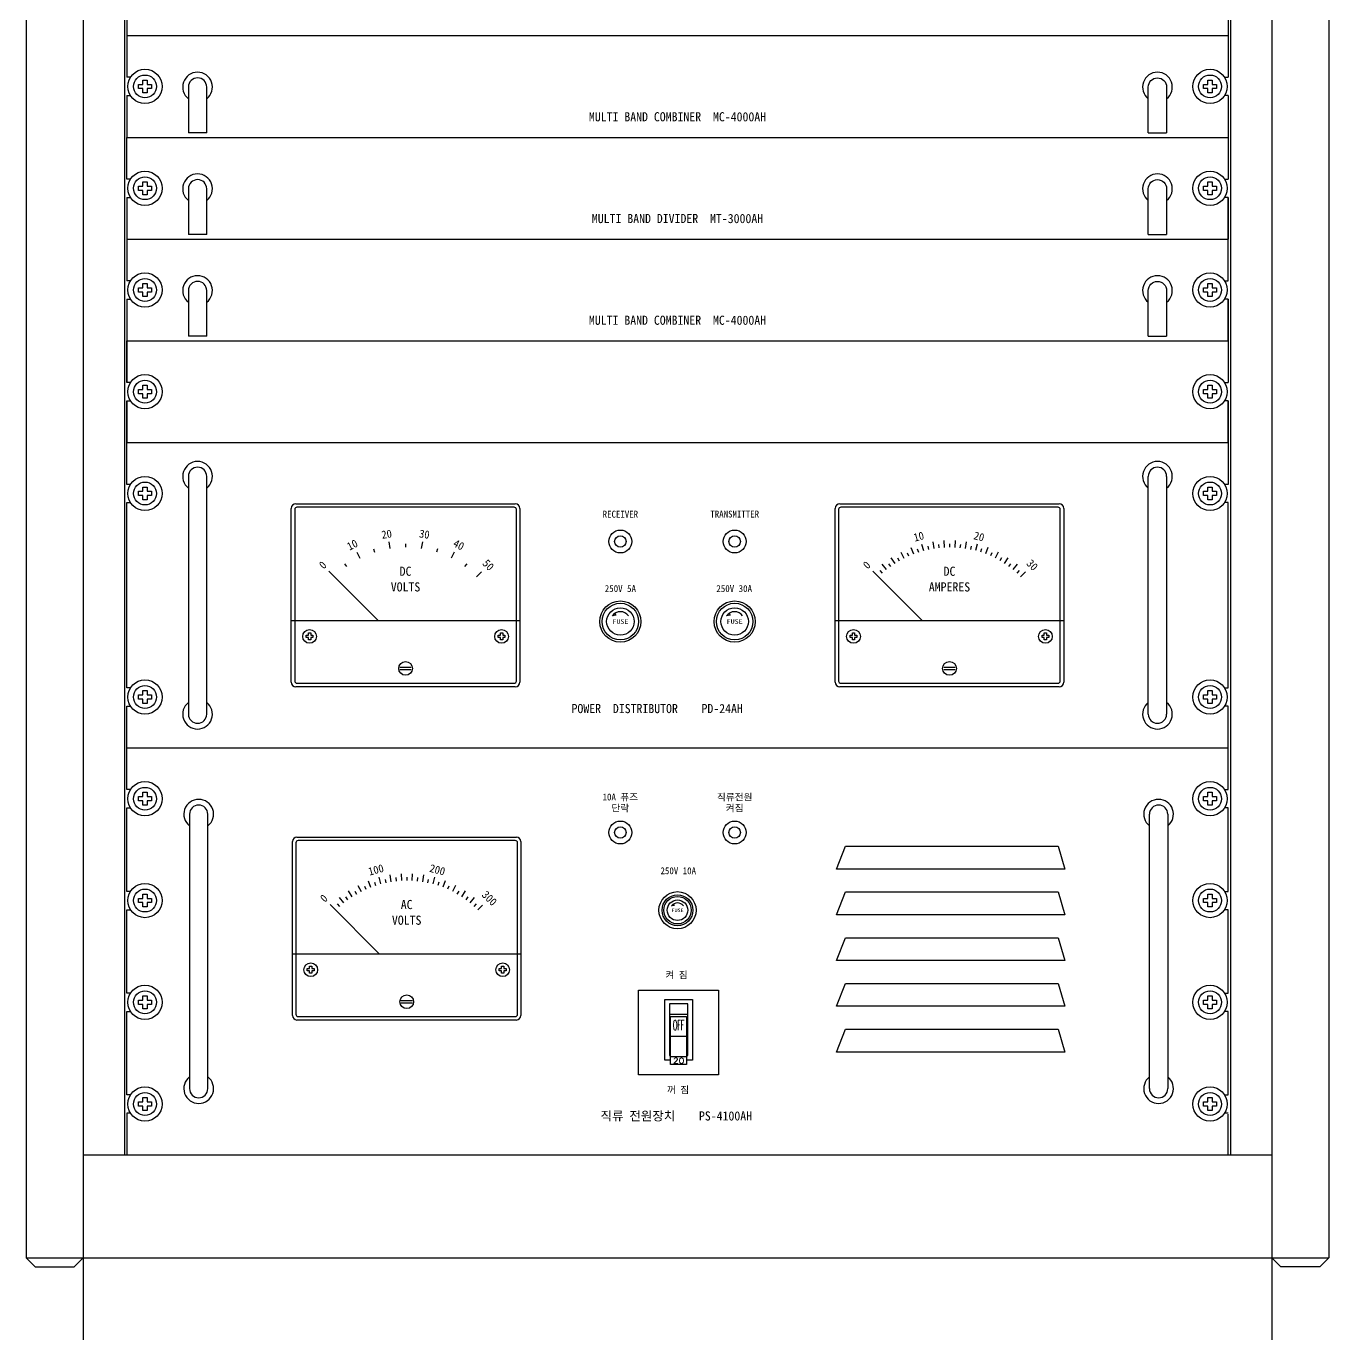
# Model space of a CAD drawing. Header units: millimetres. Extents: x 0 to 2521, y -5 to 594.
# Drawn here: x 958.21 to 981.01, y 386.14 to 409.01 of the extents above; entities that cross this region are included whole.
import ezdxf
from ezdxf.enums import TextEntityAlignment as Align

# ---------------------------------------------------------------- set-up
doc = ezdxf.new("R2010")
doc.units = ezdxf.units.MM
doc.header["$LTSCALE"] = 10
doc.styles.add('SIMPLEX', font='simplex')
doc.styles.add('굴림체', font='GulimChe.ttf')

# ---------------------------------------------------------------- blocks, each defined once
blk = doc.blocks.new('BC', base_point=(291.5, 296))
at = {"color": 7}
for p, q in [((274, 277.5), (274, 314.5)), ((274, 314.5), (309, 314.5)), ((285.5, 284), (285.5, 310.5)), ((285.5, 310.5), (297.5, 310.5)), ((297.5, 310.5), (297.5, 284)), ((309, 314.5), (309, 277.5)), ((295.5, 308.5), (287.5, 308.5)), ((287.5, 308.5), (287.5, 286)), ((287.5, 304), (295.5, 304)), ((295.5, 286), (295.5, 308.5)), ((288, 282), (288, 303)), ((288, 303), (295, 303)), ((295, 303), (295, 282)), ((288, 294.5), (295, 294.5)), ((287.5, 286), (288, 286)), ((295, 286), (295.5, 286)), ((288, 284), (285.5, 284)), ((288, 285.5), (295, 285.5)), ((295, 282), (288, 282)), ((297.5, 284), (295, 284)), ((309, 277.5), (274, 277.5))]:
    blk.add_line(p, q, dxfattribs=at)
at = {"color": 7, "style": 'SIMPLEX'}
for s, height, width, p, p2 in [('OFF', 4.5, 0.440252, (289, 297), (294, 297)), ('20', 2.5, 1.235294, (289, 282.5), (294, 282.5))]:
    blk.add_text(s, height=height, dxfattribs=dict(at, width=width)).set_placement(p, p2, align=Align.FIT)

msp = doc.modelspace()

# ---------------------------------------------------------------- linework, layer by layer
at = {"color": 5}
for p, q in [((958.212, 471.025), (958.212, 387.465)), ((959.212, 471.025), (959.212, 384.665)), ((980.012, 471.025), (980.012, 384.665)), ((981.012, 471.025), (981.012, 387.465)), ((959.932, 469.365), (959.932, 389.265)), ((979.292, 469.365), (979.292, 389.265)), ((959.972, 409.575), (959.972, 408.845)), ((979.252, 409.575), (979.252, 408.845)), ((959.972, 408.845), (959.972, 408.115)), ((959.972, 408.845), (979.252, 408.845)), ((979.252, 408.845), (979.252, 408.115)), ((960.038, 408.115), (959.972, 408.115)), ((979.185, 408.115), (979.252, 408.115)), ((959.972, 407.795), (960.038, 407.795)), ((959.972, 407.795), (960.038, 407.795)), ((959.972, 407.795), (960.038, 407.795)), ((959.972, 407.795), (959.972, 407.065)), ((979.252, 407.795), (979.185, 407.795)), ((979.252, 407.795), (979.185, 407.795)), ((979.252, 407.795), (979.185, 407.795)), ((979.252, 407.795), (979.252, 407.065)), ((959.972, 407.065), (979.252, 407.065)), ((959.972, 406.335), (959.972, 407.065)), ((961.372, 407.145), (961.052, 407.145)), ((977.852, 407.145), (978.172, 407.145)), ((979.252, 407.065), (979.252, 406.335)), ((960.038, 406.335), (959.972, 406.335)), ((979.185, 406.335), (979.252, 406.335)), ((959.972, 406.015), (960.038, 406.015)), ((959.972, 406.015), (960.038, 406.015)), ((959.972, 406.015), (960.038, 406.015)), ((959.972, 406.015), (959.972, 405.285)), ((979.252, 406.015), (979.185, 406.015)), ((979.252, 406.015), (979.185, 406.015)), ((979.252, 406.015), (979.185, 406.015)), ((979.252, 404.555), (979.252, 406.015)), ((979.252, 406.015), (979.252, 405.285)), ((961.372, 405.365), (961.052, 405.365)), ((977.852, 405.365), (978.172, 405.365)), ((959.972, 405.285), (979.252, 405.285)), ((959.972, 405.285), (959.972, 404.555)), ((960.038, 404.555), (959.972, 404.555)), ((979.185, 404.555), (979.252, 404.555)), ((959.972, 404.235), (960.038, 404.235)), ((959.972, 404.235), (960.038, 404.235)), ((959.972, 404.235), (960.038, 404.235)), ((959.972, 404.235), (959.972, 403.505)), ((979.252, 404.235), (979.185, 404.235)), ((979.252, 404.235), (979.185, 404.235)), ((979.252, 404.235), (979.185, 404.235)), ((979.252, 403.505), (979.252, 404.235)), ((979.252, 404.235), (979.252, 403.505)), ((961.372, 403.585), (961.052, 403.585)), ((977.852, 403.585), (978.172, 403.585)), ((959.972, 402.775), (959.972, 403.505)), ((959.972, 403.505), (979.252, 403.505)), ((959.972, 403.505), (979.252, 403.505)), ((959.972, 403.505), (959.972, 402.775)), ((979.252, 403.505), (979.252, 402.775)), ((960.038, 402.775), (959.972, 402.775)), ((979.185, 402.775), (979.252, 402.775)), ((959.972, 400.995), (959.972, 402.455)), ((959.972, 402.455), (960.038, 402.455)), ((959.972, 402.455), (960.038, 402.455)), ((959.972, 402.455), (960.038, 402.455)), ((959.972, 402.455), (959.972, 401.725)), ((979.252, 402.455), (979.185, 402.455)), ((979.252, 402.455), (979.185, 402.455)), ((979.252, 402.455), (979.185, 402.455)), ((979.252, 402.455), (979.252, 400.995)), ((979.252, 401.725), (979.252, 402.455)), ((979.252, 402.455), (979.252, 401.725)), ((959.972, 401.725), (979.252, 401.725)), ((961.052, 401.135), (961.052, 396.975)), ((961.372, 396.975), (961.372, 401.135)), ((977.852, 396.975), (977.852, 401.135)), ((978.172, 401.135), (978.172, 396.975)), ((960.038, 400.995), (959.972, 400.995)), ((979.252, 400.995), (979.185, 400.995)), ((959.972, 397.435), (959.972, 400.675)), ((959.972, 400.675), (960.038, 400.675)), ((962.852, 397.535), (962.852, 400.575)), ((962.912, 400.555), (962.912, 397.555)), ((962.932, 400.655), (966.772, 400.655)), ((966.752, 400.595), (962.952, 400.595)), ((966.792, 397.555), (966.792, 400.555)), ((966.852, 400.575), (966.852, 397.535)), ((972.372, 397.535), (972.372, 400.575)), ((972.432, 400.555), (972.432, 397.555)), ((972.452, 400.655), (976.292, 400.655)), ((976.272, 400.595), (972.472, 400.595)), ((976.312, 397.555), (976.312, 400.555)), ((976.372, 400.575), (976.372, 397.535)), ((979.252, 400.675), (979.185, 400.675)), ((979.252, 397.435), (979.252, 400.675)), ((964.289, 399.866), (964.308, 399.809)), ((964.558, 399.992), (964.576, 399.873)), ((964.852, 399.955), (964.852, 399.895)), ((965.146, 399.992), (965.127, 399.873)), ((965.414, 399.866), (965.396, 399.809)), ((973.698, 399.89), (973.741, 399.778)), ((973.809, 399.866), (973.828, 399.809)), ((973.885, 399.951), (973.916, 399.835)), ((973.993, 399.915), (974.006, 399.857)), ((974.078, 399.992), (974.096, 399.873)), ((974.181, 399.945), (974.188, 399.885)), ((974.273, 400.012), (974.28, 399.893)), ((974.372, 399.955), (974.372, 399.895)), ((974.47, 400.012), (974.464, 399.893)), ((974.562, 399.945), (974.556, 399.885)), ((974.666, 399.992), (974.647, 399.873)), ((974.75, 399.915), (974.738, 399.857)), ((974.858, 399.951), (974.827, 399.835)), ((974.934, 399.866), (974.916, 399.809)), ((975.045, 399.89), (975.002, 399.778)), ((963.998, 399.81), (964.053, 399.703)), ((965.705, 399.81), (965.651, 399.703)), ((973.348, 399.712), (973.413, 399.611)), ((973.462, 399.711), (973.492, 399.659)), ((973.518, 399.81), (973.573, 399.703)), ((973.631, 399.798), (973.656, 399.743)), ((975.112, 399.798), (975.088, 399.743)), ((975.225, 399.81), (975.171, 399.703)), ((975.282, 399.711), (975.252, 399.659)), ((975.396, 399.712), (975.33, 399.611)), ((963.512, 399.475), (964.372, 398.615)), ((963.522, 399.464), (963.607, 399.38)), ((963.522, 399.464), (963.607, 399.38)), ((963.782, 399.607), (963.817, 399.559)), ((965.922, 399.607), (965.886, 399.559)), ((966.181, 399.464), (966.096, 399.38)), ((973.032, 399.475), (973.892, 398.615)), ((973.042, 399.464), (973.127, 399.38)), ((973.154, 399.488), (973.194, 399.443)), ((973.189, 399.596), (973.264, 399.503)), ((973.302, 399.607), (973.337, 399.559)), ((975.441, 399.607), (975.406, 399.559)), ((975.555, 399.596), (975.479, 399.503)), ((975.59, 399.488), (975.549, 399.443)), ((975.701, 399.464), (975.616, 399.38)), ((968.472, 398.695), (968.516, 398.74)), ((968.516, 398.74), (968.534, 398.704)), ((970.472, 398.695), (970.516, 398.74)), ((970.516, 398.74), (970.534, 398.704)), ((962.852, 398.615), (966.852, 398.615)), ((968.534, 398.704), (968.472, 398.695)), ((970.534, 398.704), (970.472, 398.695)), ((972.372, 398.615), (976.372, 398.615)), ((963.112, 398.315), (963.112, 398.355)), ((963.112, 398.355), (963.152, 398.355)), ((963.152, 398.315), (963.112, 398.315)), ((963.152, 398.395), (963.192, 398.395)), ((963.152, 398.355), (963.152, 398.395)), ((963.152, 398.275), (963.152, 398.315)), ((963.192, 398.275), (963.152, 398.275)), ((963.192, 398.395), (963.192, 398.355)), ((963.192, 398.355), (963.232, 398.355)), ((963.232, 398.315), (963.192, 398.315)), ((963.192, 398.315), (963.192, 398.275)), ((963.232, 398.355), (963.232, 398.315)), ((966.472, 398.355), (966.512, 398.355)), ((966.472, 398.315), (966.472, 398.355)), ((966.512, 398.315), (966.472, 398.315)), ((966.512, 398.355), (966.512, 398.395)), ((966.512, 398.395), (966.552, 398.395)), ((966.512, 398.275), (966.512, 398.315)), ((966.552, 398.275), (966.512, 398.275)), ((966.552, 398.395), (966.552, 398.355)), ((966.552, 398.355), (966.592, 398.355)), ((966.552, 398.315), (966.552, 398.275)), ((966.592, 398.315), (966.552, 398.315)), ((966.592, 398.355), (966.592, 398.315)), ((972.632, 398.355), (972.672, 398.355)), ((972.632, 398.315), (972.632, 398.355)), ((972.672, 398.315), (972.632, 398.315)), ((972.672, 398.355), (972.672, 398.395)), ((972.672, 398.395), (972.712, 398.395)), ((972.672, 398.275), (972.672, 398.315)), ((972.712, 398.275), (972.672, 398.275)), ((972.712, 398.395), (972.712, 398.355)), ((972.712, 398.355), (972.752, 398.355)), ((972.712, 398.315), (972.712, 398.275)), ((972.752, 398.315), (972.712, 398.315)), ((972.752, 398.355), (972.752, 398.315)), ((975.992, 398.315), (975.992, 398.355)), ((975.992, 398.355), (976.032, 398.355)), ((976.032, 398.315), (975.992, 398.315)), ((976.032, 398.355), (976.032, 398.395)), ((976.032, 398.395), (976.072, 398.395)), ((976.032, 398.275), (976.032, 398.315)), ((976.072, 398.275), (976.032, 398.275)), ((976.072, 398.395), (976.072, 398.355)), ((976.072, 398.355), (976.112, 398.355)), ((976.112, 398.315), (976.072, 398.315)), ((976.072, 398.315), (976.072, 398.275)), ((976.112, 398.355), (976.112, 398.315)), ((964.752, 397.795), (964.952, 397.795)), ((974.272, 397.795), (974.472, 397.795)), ((964.752, 397.755), (964.952, 397.755)), ((974.272, 397.755), (974.472, 397.755)), ((960.038, 397.435), (959.972, 397.435)), ((966.772, 397.455), (962.932, 397.455)), ((962.952, 397.515), (966.752, 397.515)), ((976.292, 397.455), (972.452, 397.455)), ((972.472, 397.515), (976.272, 397.515)), ((979.185, 397.435), (979.252, 397.435)), ((959.972, 397.115), (960.038, 397.115)), ((959.972, 395.655), (959.972, 397.115)), ((979.252, 397.115), (979.185, 397.115)), ((979.252, 395.655), (979.252, 397.115)), ((959.972, 396.385), (979.252, 396.385)), ((960.038, 395.655), (959.972, 395.655)), ((979.185, 395.655), (979.252, 395.655)), ((959.972, 395.335), (960.038, 395.335)), ((979.252, 395.335), (979.185, 395.335)), ((979.252, 393.875), (979.252, 395.335)), ((961.072, 395.225), (961.072, 390.425)), ((961.392, 390.425), (961.392, 395.225)), ((977.872, 390.425), (977.872, 395.225)), ((978.192, 395.225), (978.192, 390.425)), ((962.952, 394.825), (966.792, 394.825)), ((962.872, 391.705), (962.872, 394.745)), ((962.932, 394.725), (962.932, 391.725)), ((966.772, 394.765), (962.972, 394.765)), ((966.812, 391.725), (966.812, 394.725)), ((966.872, 394.745), (966.872, 391.705)), ((972.392, 394.265), (972.552, 394.665)), ((972.552, 394.665), (976.272, 394.665)), ((976.272, 394.665), (976.392, 394.265)), ((964.578, 394.162), (964.596, 394.043)), ((964.773, 394.182), (964.78, 394.063)), ((964.97, 394.182), (964.964, 394.063)), ((965.166, 394.162), (965.147, 394.043)), ((976.392, 394.265), (972.392, 394.265)), ((964.018, 393.98), (964.073, 393.873)), ((964.132, 393.968), (964.156, 393.913)), ((964.198, 394.06), (964.241, 393.948)), ((964.309, 394.036), (964.328, 393.979)), ((964.385, 394.121), (964.416, 394.005)), ((964.493, 394.085), (964.506, 394.027)), ((964.682, 394.115), (964.688, 394.055)), ((964.872, 394.125), (964.872, 394.065)), ((965.062, 394.115), (965.056, 394.055)), ((965.25, 394.085), (965.238, 394.027)), ((965.358, 394.121), (965.327, 394.005)), ((965.434, 394.036), (965.416, 393.979)), ((965.546, 394.06), (965.503, 393.948)), ((965.612, 393.968), (965.588, 393.913)), ((965.725, 393.98), (965.671, 393.873)), ((960.038, 393.875), (959.972, 393.875)), ((963.689, 393.766), (963.764, 393.673)), ((963.802, 393.777), (963.837, 393.729)), ((963.848, 393.882), (963.913, 393.781)), ((963.962, 393.881), (963.992, 393.829)), ((965.782, 393.881), (965.752, 393.829)), ((965.896, 393.882), (965.83, 393.781)), ((965.942, 393.777), (965.906, 393.729)), ((966.055, 393.766), (965.979, 393.673)), ((972.392, 393.465), (972.552, 393.865)), ((972.552, 393.865), (976.272, 393.865)), ((976.272, 393.865), (976.392, 393.465)), ((979.185, 393.875), (979.252, 393.875)), ((959.972, 392.095), (959.972, 393.555)), ((959.972, 393.555), (960.038, 393.555)), ((963.532, 393.645), (964.392, 392.785)), ((963.542, 393.634), (963.627, 393.55)), ((963.654, 393.658), (963.694, 393.613)), ((966.09, 393.658), (966.049, 393.613)), ((966.201, 393.634), (966.116, 393.55)), ((969.507, 393.62), (969.54, 393.654)), ((969.554, 393.627), (969.507, 393.62)), ((969.54, 393.654), (969.554, 393.627)), ((976.392, 393.465), (972.392, 393.465)), ((979.252, 393.555), (979.185, 393.555)), ((979.252, 392.095), (979.252, 393.555)), ((972.392, 392.665), (972.552, 393.065)), ((972.552, 393.065), (976.272, 393.065)), ((976.272, 393.065), (976.392, 392.665)), ((962.872, 392.785), (966.872, 392.785)), ((963.172, 392.525), (963.172, 392.565)), ((963.172, 392.565), (963.212, 392.565)), ((963.212, 392.565), (963.212, 392.525)), ((966.532, 392.525), (966.532, 392.565)), ((966.532, 392.565), (966.572, 392.565)), ((966.572, 392.565), (966.572, 392.525)), ((976.392, 392.665), (972.392, 392.665)), ((963.132, 392.525), (963.172, 392.525)), ((963.132, 392.485), (963.132, 392.525)), ((963.172, 392.485), (963.132, 392.485)), ((963.172, 392.445), (963.172, 392.485)), ((963.212, 392.445), (963.172, 392.445)), ((963.212, 392.525), (963.252, 392.525)), ((963.212, 392.485), (963.212, 392.445)), ((963.252, 392.485), (963.212, 392.485)), ((963.252, 392.525), (963.252, 392.485)), ((966.492, 392.525), (966.532, 392.525)), ((966.492, 392.485), (966.492, 392.525)), ((966.532, 392.485), (966.492, 392.485)), ((966.532, 392.445), (966.532, 392.485)), ((966.572, 392.445), (966.532, 392.445)), ((966.572, 392.525), (966.612, 392.525)), ((966.612, 392.485), (966.572, 392.485)), ((966.572, 392.485), (966.572, 392.445)), ((966.612, 392.525), (966.612, 392.485)), ((960.038, 392.095), (959.972, 392.095)), ((972.392, 391.865), (972.552, 392.265)), ((972.552, 392.265), (976.272, 392.265)), ((976.272, 392.265), (976.392, 391.865)), ((979.185, 392.095), (979.252, 392.095)), ((964.772, 391.965), (964.972, 391.965)), ((964.772, 391.925), (964.972, 391.925)), ((976.392, 391.865), (972.392, 391.865)), ((959.972, 390.315), (959.972, 391.775)), ((959.972, 391.775), (960.038, 391.775)), ((966.792, 391.625), (962.952, 391.625)), ((962.972, 391.685), (966.772, 391.685)), ((979.252, 391.775), (979.185, 391.775)), ((979.252, 390.315), (979.252, 391.775)), ((972.392, 391.065), (972.552, 391.465)), ((972.552, 391.465), (976.272, 391.465)), ((976.272, 391.465), (976.392, 391.065)), ((976.392, 391.065), (972.392, 391.065)), ((960.038, 390.315), (959.972, 390.315)), ((979.185, 390.315), (979.252, 390.315)), ((979.252, 389.995), (979.185, 389.995)), ((959.212, 389.265), (980.012, 389.265)), ((958.212, 387.465), (981.012, 387.465)), ((958.212, 387.465), (958.372, 387.305)), ((958.372, 387.305), (959.052, 387.305)), ((959.052, 387.305), (959.212, 387.465)), ((980.172, 387.305), (980.012, 387.465)), ((980.852, 387.305), (980.172, 387.305)), ((981.012, 387.465), (980.852, 387.305))]:
    msp.add_line(p, q, dxfattribs=at)
for points in [[(961.372, 407.145), (961.372, 407.945, 1), (961.052, 407.945), (961.052, 407.145, 1)], [(977.852, 407.145), (977.852, 407.945, -1), (978.172, 407.945), (978.172, 407.145, -1)], [(961.372, 405.365), (961.372, 406.165, 1), (961.052, 406.165), (961.052, 405.365, 1)], [(977.852, 405.365), (977.852, 406.165, -1), (978.172, 406.165), (978.172, 405.365, -1)], [(961.372, 403.585), (961.372, 404.385, 1), (961.052, 404.385), (961.052, 403.585, 1)], [(977.852, 403.585), (977.852, 404.385, -1), (978.172, 404.385), (978.172, 403.585, -1)]]:
    msp.add_lwpolyline(points, format="xyb", dxfattribs=at)
for points in [[(960.254, 407.992), (960.254, 408.067), (960.329, 408.067), (960.329, 407.992), (960.404, 407.992), (960.404, 407.917), (960.329, 407.917), (960.329, 407.842), (960.254, 407.842), (960.254, 407.917), (960.179, 407.917), (960.179, 407.992), (960.254, 407.992)], [(978.894, 407.992), (978.894, 408.067), (978.969, 408.067), (978.969, 407.992), (979.044, 407.992), (979.044, 407.917), (978.969, 407.917), (978.969, 407.842), (978.894, 407.842), (978.894, 407.917), (978.819, 407.917), (978.819, 407.992), (978.894, 407.992)], [(960.254, 406.212), (960.254, 406.287), (960.329, 406.287), (960.329, 406.212), (960.404, 406.212), (960.404, 406.137), (960.329, 406.137), (960.329, 406.062), (960.254, 406.062), (960.254, 406.137), (960.179, 406.137), (960.179, 406.212), (960.254, 406.212)], [(978.894, 406.212), (978.894, 406.287), (978.969, 406.287), (978.969, 406.212), (979.044, 406.212), (979.044, 406.137), (978.969, 406.137), (978.969, 406.062), (978.894, 406.062), (978.894, 406.137), (978.819, 406.137), (978.819, 406.212), (978.894, 406.212)], [(960.254, 404.433), (960.254, 404.508), (960.329, 404.508), (960.329, 404.433), (960.404, 404.433), (960.404, 404.358), (960.329, 404.358), (960.329, 404.283), (960.254, 404.283), (960.254, 404.358), (960.179, 404.358), (960.179, 404.433), (960.254, 404.433)], [(978.894, 404.433), (978.894, 404.508), (978.969, 404.508), (978.969, 404.433), (979.044, 404.433), (979.044, 404.358), (978.969, 404.358), (978.969, 404.283), (978.894, 404.283), (978.894, 404.358), (978.819, 404.358), (978.819, 404.433), (978.894, 404.433)], [(960.254, 402.653), (960.254, 402.728), (960.329, 402.728), (960.329, 402.653), (960.404, 402.653), (960.404, 402.578), (960.329, 402.578), (960.329, 402.503), (960.254, 402.503), (960.254, 402.578), (960.179, 402.578), (960.179, 402.653), (960.254, 402.653)], [(978.894, 402.653), (978.894, 402.728), (978.969, 402.728), (978.969, 402.653), (979.044, 402.653), (979.044, 402.578), (978.969, 402.578), (978.969, 402.503), (978.894, 402.503), (978.894, 402.578), (978.819, 402.578), (978.819, 402.653), (978.894, 402.653)], [(960.254, 400.873), (960.254, 400.948), (960.329, 400.948), (960.329, 400.873), (960.404, 400.873), (960.404, 400.798), (960.329, 400.798), (960.329, 400.723), (960.254, 400.723), (960.254, 400.798), (960.179, 400.798), (960.179, 400.873), (960.254, 400.873)], [(978.894, 400.873), (978.894, 400.948), (978.969, 400.948), (978.969, 400.873), (979.044, 400.873), (979.044, 400.798), (978.969, 400.798), (978.969, 400.723), (978.894, 400.723), (978.894, 400.798), (978.819, 400.798), (978.819, 400.873), (978.894, 400.873)], [(960.254, 397.313), (960.254, 397.388), (960.329, 397.388), (960.329, 397.313), (960.404, 397.313), (960.404, 397.238), (960.329, 397.238), (960.329, 397.163), (960.254, 397.163), (960.254, 397.238), (960.179, 397.238), (960.179, 397.313), (960.254, 397.313)], [(978.894, 397.313), (978.894, 397.388), (978.969, 397.388), (978.969, 397.313), (979.044, 397.313), (979.044, 397.238), (978.969, 397.238), (978.969, 397.163), (978.894, 397.163), (978.894, 397.238), (978.819, 397.238), (978.819, 397.313), (978.894, 397.313)], [(960.254, 395.533), (960.254, 395.608), (960.329, 395.608), (960.329, 395.533), (960.404, 395.533), (960.404, 395.458), (960.329, 395.458), (960.329, 395.383), (960.254, 395.383), (960.254, 395.458), (960.179, 395.458), (960.179, 395.533), (960.254, 395.533)], [(978.894, 395.533), (978.894, 395.608), (978.969, 395.608), (978.969, 395.533), (979.044, 395.533), (979.044, 395.458), (978.969, 395.458), (978.969, 395.383), (978.894, 395.383), (978.894, 395.458), (978.819, 395.458), (978.819, 395.533), (978.894, 395.533)], [(959.972, 393.875), (959.972, 395.335)], [(960.254, 393.753), (960.254, 393.828), (960.329, 393.828), (960.329, 393.753), (960.404, 393.753), (960.404, 393.678), (960.329, 393.678), (960.329, 393.603), (960.254, 393.603), (960.254, 393.678), (960.179, 393.678), (960.179, 393.753), (960.254, 393.753)], [(978.894, 393.753), (978.894, 393.828), (978.969, 393.828), (978.969, 393.753), (979.044, 393.753), (979.044, 393.678), (978.969, 393.678), (978.969, 393.603), (978.894, 393.603), (978.894, 393.678), (978.819, 393.678), (978.819, 393.753), (978.894, 393.753)], [(960.254, 391.973), (960.254, 392.048), (960.329, 392.048), (960.329, 391.973), (960.404, 391.973), (960.404, 391.898), (960.329, 391.898), (960.329, 391.823), (960.254, 391.823), (960.254, 391.898), (960.179, 391.898), (960.179, 391.973), (960.254, 391.973)], [(978.894, 391.973), (978.894, 392.048), (978.969, 392.048), (978.969, 391.973), (979.044, 391.973), (979.044, 391.898), (978.969, 391.898), (978.969, 391.823), (978.894, 391.823), (978.894, 391.898), (978.819, 391.898), (978.819, 391.973), (978.894, 391.973)], [(960.254, 390.193), (960.254, 390.268), (960.329, 390.268), (960.329, 390.193), (960.404, 390.193), (960.404, 390.118), (960.329, 390.118), (960.329, 390.043), (960.254, 390.043), (960.254, 390.118), (960.179, 390.118), (960.179, 390.193), (960.254, 390.193)], [(978.894, 390.193), (978.894, 390.268), (978.969, 390.268), (978.969, 390.193), (979.044, 390.193), (979.044, 390.118), (978.969, 390.118), (978.969, 390.043), (978.894, 390.043), (978.894, 390.118), (978.819, 390.118), (978.819, 390.193), (978.894, 390.193)], [(960.038, 389.995), (959.972, 389.995), (959.972, 389.265), (979.252, 389.265), (979.252, 389.975)]]:
    msp.add_lwpolyline(points, dxfattribs=at)
for centre, radius in [((960.292, 407.955), 0.3), ((960.292, 407.955), 0.2), ((978.932, 407.955), 0.3), ((978.932, 407.955), 0.2), ((960.292, 406.175), 0.3), ((960.292, 406.175), 0.2), ((978.932, 406.175), 0.3), ((978.932, 406.175), 0.2), ((960.292, 404.395), 0.3), ((978.932, 404.395), 0.3), ((960.292, 404.395), 0.2), ((978.932, 404.395), 0.2), ((960.292, 402.615), 0.3), ((978.932, 402.615), 0.3), ((960.292, 402.615), 0.2), ((978.932, 402.615), 0.2), ((960.292, 400.835), 0.3), ((960.292, 400.835), 0.2), ((978.932, 400.835), 0.3), ((978.932, 400.835), 0.2), ((968.612, 399.995), 0.2), ((968.612, 399.995), 0.1), ((970.612, 399.995), 0.2), ((970.612, 399.995), 0.1), ((968.612, 398.595), 0.36), ((970.612, 398.595), 0.36), ((968.612, 398.595), 0.32), ((968.612, 398.595), 0.24), ((970.612, 398.595), 0.32), ((970.612, 398.595), 0.24), ((963.172, 398.335), 0.12), ((966.532, 398.335), 0.12), ((972.692, 398.335), 0.12), ((976.052, 398.335), 0.12), ((964.852, 397.775), 0.12), ((974.372, 397.775), 0.12), ((960.292, 397.275), 0.3), ((978.932, 397.275), 0.3), ((960.292, 397.275), 0.2), ((978.932, 397.275), 0.2), ((960.292, 395.495), 0.3), ((978.932, 395.495), 0.3), ((960.292, 395.495), 0.2), ((978.932, 395.495), 0.2), ((968.612, 394.905), 0.2), ((970.612, 394.905), 0.2), ((968.612, 394.905), 0.1), ((970.612, 394.905), 0.1), ((960.292, 393.715), 0.3), ((960.292, 393.715), 0.2), ((978.932, 393.715), 0.3), ((978.932, 393.715), 0.2), ((969.612, 393.545), 0.325), ((969.612, 393.545), 0.27), ((969.612, 393.545), 0.24), ((969.612, 393.545), 0.18), ((963.192, 392.505), 0.12), ((966.552, 392.505), 0.12), ((960.292, 391.935), 0.3), ((960.292, 391.935), 0.2), ((978.932, 391.935), 0.3), ((978.932, 391.935), 0.2), ((964.872, 391.945), 0.12), ((960.292, 390.155), 0.3), ((960.292, 390.155), 0.2), ((978.932, 390.155), 0.3), ((978.932, 390.155), 0.2)]:
    msp.add_circle(centre, radius, dxfattribs=at)
for centre, radius, start, end in [((961.212, 407.945), 0.26, 307.9799, 232.0201), ((978.012, 407.945), 0.26, 307.9799, 232.0201), ((961.212, 406.165), 0.26, 307.9799, 232.0201), ((978.012, 406.165), 0.26, 307.9799, 232.0201), ((961.212, 404.385), 0.26, 307.9799, 232.0201), ((978.012, 404.385), 0.26, 307.9799, 232.0201), ((961.212, 401.135), 0.26, 307.9799, 232.0201), ((961.212, 401.135), 0.16, 0, 180), ((978.012, 401.135), 0.26, 307.9799, 232.0201), ((978.012, 401.135), 0.16, 0, 180), ((962.932, 400.575), 0.08, 90, 180), ((962.932, 400.575), 0.08, 90, 180), ((962.952, 400.555), 0.04, 90, 180), ((966.752, 400.555), 0.04, 0, 90), ((966.772, 400.575), 0.08, 0, 90), ((972.452, 400.575), 0.08, 90, 180), ((972.452, 400.575), 0.08, 90, 180), ((972.472, 400.555), 0.04, 90, 180), ((976.272, 400.555), 0.04, 0, 90), ((976.292, 400.575), 0.08, 0, 90), ((968.612, 398.595), 0.172, 35.5377, 144.4623), ((970.612, 398.595), 0.172, 35.5377, 144.4623), ((962.932, 397.535), 0.08, 180, 270), ((962.932, 397.535), 0.08, 180, 270), ((962.932, 397.535), 0.08, 180, 270), ((962.952, 397.555), 0.04, 180, 270), ((966.752, 397.555), 0.04, 270, 0), ((966.772, 397.535), 0.08, 270, 0), ((972.452, 397.535), 0.08, 180, 270), ((972.452, 397.535), 0.08, 180, 270), ((972.452, 397.535), 0.08, 180, 270), ((972.472, 397.555), 0.04, 180, 270), ((976.272, 397.555), 0.04, 270, 0), ((976.292, 397.535), 0.08, 270, 0), ((961.212, 396.975), 0.26, 127.9799, 52.0201), ((978.012, 396.975), 0.26, 127.9799, 52.0201), ((961.212, 396.975), 0.16, 180, 0), ((978.012, 396.975), 0.16, 180, 0), ((961.232, 395.225), 0.26, 307.9799, 232.0201), ((961.232, 395.225), 0.16, 0, 180), ((978.032, 395.225), 0.26, 307.9799, 232.0201), ((978.032, 395.225), 0.16, 0, 180), ((962.952, 394.745), 0.08, 90, 180), ((962.952, 394.745), 0.08, 90, 180), ((966.792, 394.745), 0.08, 0, 90), ((962.972, 394.725), 0.04, 90, 180), ((966.772, 394.725), 0.04, 0, 90), ((969.612, 393.545), 0.129, 35.5377, 144.4623), ((962.952, 391.705), 0.08, 180, 270), ((962.952, 391.705), 0.08, 180, 270), ((962.952, 391.705), 0.08, 180, 270), ((962.972, 391.725), 0.04, 180, 270), ((966.772, 391.725), 0.04, 270, 0), ((966.792, 391.705), 0.08, 270, 0), ((961.232, 390.425), 0.26, 127.9799, 52.0201), ((978.032, 390.425), 0.26, 127.9799, 52.0201), ((961.232, 390.425), 0.16, 180, 0), ((978.032, 390.425), 0.16, 180, 0)]:
    msp.add_arc(centre, radius, start, end, dxfattribs=at)

# ---------------------------------------------------------------- block references
at = {"color": 5, "xscale": 0.03999974683647666, "yscale": 0.03999974683647666, "zscale": 0.03999974683647666}
msp.add_blockref('BC', (969.632, 391.405), dxfattribs=at)

# ---------------------------------------------------------------- texts
at = {"color": 5, "style": '굴림체'}
for s, height, p in [('MULTI BAND COMBINER  MC-4000AH', 0.16, (969.612, 407.345)), ('MULTI BAND DIVIDER  MT-3000AH', 0.16, (969.612, 405.565)), ('MULTI BAND COMBINER  MC-4000AH', 0.16, (969.612, 403.786)), ('RECEIVER', 0.12, (968.612, 400.413)), ('TRANSMITTER', 0.12, (970.613, 400.415)), ('DC', 0.16, (964.852, 399.395)), ('DC', 0.16, (974.372, 399.395)), ('VOLTS', 0.16, (964.852, 399.121)), ('250V 5A', 0.1207, (968.612, 399.112)), ('250V 30A', 0.1207, (970.604, 399.112)), ('AMPERES', 0.16, (974.372, 399.121)), ('10A 퓨즈', 0.1205, (968.611, 395.466)), ('직류전원', 0.1205, (970.613, 395.464)), ('단락', 0.1205, (968.611, 395.272)), ('켜짐', 0.1205, (970.613, 395.272)), ('250V 10A', 0.1203, (969.625, 394.176)), ('AC', 0.16, (964.872, 393.565)), ('VOLTS', 0.16, (964.872, 393.291))]:
    msp.add_text(s, height=height, dxfattribs=at).set_placement(p, align=Align.CENTER)
for s, rotation, p in [('20', 9, (964.532, 400.055)), ('30', 351, (965.172, 400.055)), ('10', 15, (973.852, 400.015)), ('20', 345, (974.872, 400.015)), ('10', 27, (963.952, 399.875)), ('40', 333, (965.752, 399.875)), ('0', 45, (963.452, 399.535)), ('50', 315, (966.252, 399.535)), ('0', 45, (972.972, 399.535)), ('30', 315, (975.772, 399.535)), ('100', 15, (964.352, 394.185)), ('200', 345, (965.392, 394.185)), ('0', 45, (963.472, 393.705)), ('300', 315, (966.272, 393.705))]:
    msp.add_text(s, height=0.14, rotation=rotation, dxfattribs=at).set_placement(p, align=Align.CENTER)
at = {"color": 5, "style": '굴림체', "width": 1.285156}
for height, p, p2 in [(0.08, (968.472, 398.555), (968.752, 398.555)), (0.08, (970.472, 398.555), (970.752, 398.555)), (0.06, (969.507, 393.515), (969.717, 393.515))]:
    msp.add_text('FUSE', height=height, dxfattribs=at).set_placement(p, p2, align=Align.FIT)
at = {"color": 5, "style": '굴림체'}
msp.add_text('POWER  DISTRIBUTOR    PD-24AH', height=0.16, dxfattribs=at).set_placement((967.757, 396.993))
for s, height, p in [('켜 짐', 0.12, (969.595, 392.419)), ('꺼 짐', 0.12, (969.622, 390.407)), ('직류 전원장치    PS-4100AH', 0.16, (969.591, 389.949))]:
    msp.add_text(s, height=height, dxfattribs=at).set_placement(p, align=Align.MIDDLE)

doc.saveas('drawing.dxf')
